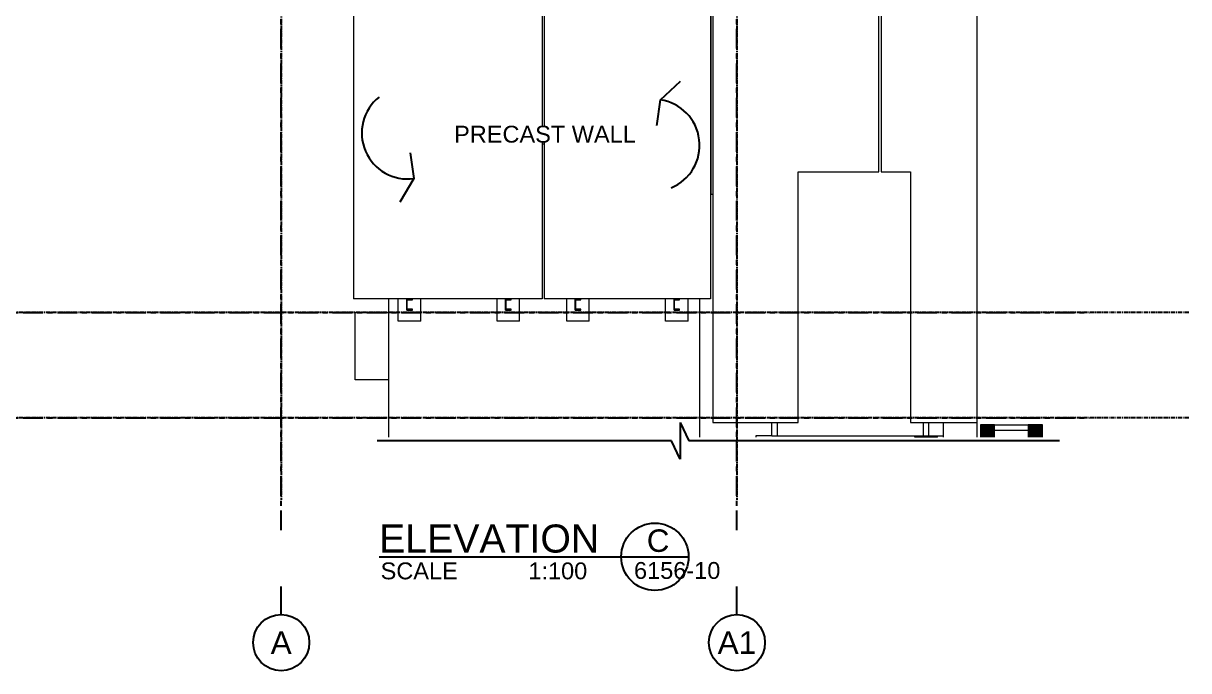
# Model space of a CAD drawing. Header units: millimetres. Extents: x -187664 to 435448, y -313239 to 299894.
# Drawn here: x 381488 to 391865, y 166763 to 172526 of the extents above; entities that cross this region are included whole.
import ezdxf
from ezdxf.enums import TextEntityAlignment as Align

# ---------------------------------------------------------------- set-up
doc = ezdxf.new("R2010")
doc.units = ezdxf.units.MM
for name, pattern in [('CENTER', [2, 1.25, -0.25, 0.25, -0.25]), ('TA_GL_000.70000', [1.925, 0.7, -0.175, 0.175, -0.175, 0.7]), ('XKITLINE00', [0])]:
    doc.linetypes.add(name, pattern=pattern)
for name, color, linetype in [('000 - 0_SYM_DWG_GRID-BUBBLE_MAIN_COLOR_6', 7, 'Continuous'), ('000 - 0_SYM_DWG_GRIDLINE_MAIN_COLOR_251', 7, 'Continuous'), ('000 - 0_SYM_DWG_SLOPE-SYM_TEXT_COLOR_3', 7, 'Continuous'), ('000 - EXISTING_BUILDING_MAIN_COLOR_1', 7, 'Continuous'), ('000 - EXISTING_DIM_MAIN_COLOR_251', 7, 'Continuous'), ('000 - GRID', 7, 'CENTER')]:
    doc.layers.add(name, color=color, linetype=linetype)
doc.layers.add('Part', color=7, linetype='Continuous', lineweight=0)
doc.layers.add('Z-230_A_LEVEL', color=7, linetype='Continuous', lineweight=9)
doc.styles.add('ARIAL', font='arial.ttf')
doc.styles.add('Arial_2', font='arial.ttf', dxfattribs={"height": 300})
doc.styles.add('RomanS', font='arial.ttf', dxfattribs={"width": 0.8})
doc.styles.add('TA', font='', dxfattribs={"height": 4.5})
doc.styles.get('TA').set_extended_font_data('Cordia New')

# ---------------------------------------------------------------- blocks, each defined once
blk = doc.blocks.new('*A5554')
at = {"layer": 'Part'}
for points in [[(682.1, -63.144), (682.1, -64.041), (681.1, -64.041), (681.1, -63.144)], [(685.5, -63.144), (685.5, -64.041), (684.5, -64.041), (684.5, -63.144)]]:
    blk.add_hatch(color=7, dxfattribs=at).paths.add_polyline_path(points, flags=17)
blk = doc.blocks.new('*A200199')
at = {"layer": 'Part', "color": 7, "linetype": 'XKITLINE00', "lineweight": 0}
for p, q in [((681.740268, -63.14437), (681.740268, -63.14437)), ((681.740268, -63.14437), (681.740268, -63.14437)), ((681.740268, -63.364386), (681.796268, -63.308386)), ((681.7803, -63.54437), (681.796268, -63.528402)), ((684.804268, -63.364386), (684.860268, -63.308386)), ((684.8443, -63.54437), (684.860268, -63.528402))]:
    blk.add_line(p, q, dxfattribs=at)
blk = doc.blocks.new('*A19331873')
at = {"layer": 'Part', "color": 7, "linetype": 'XKITLINE00', "lineweight": 0}
for p, q in [((678.463561, -64.041148), (678.463561, -62.98437)), ((680.863561, -64.041148), (680.863561, -62.98437))]:
    blk.add_line(p, q, dxfattribs=at)
blk = doc.blocks.new('*A19351875')
at = {"layer": '000 - EXISTING_BUILDING_MAIN_COLOR_1', "color": 7, "linetype": 'XKITLINE00', "lineweight": 0}
for p, q in [((649.863606, -41.94437), (650.023606, -41.94437)), ((661.863606, -41.94437), (661.903604, -41.94437)), ((649.863606, -43.14437), (650.023606, -43.14437)), ((661.863606, -43.14437), (661.903604, -43.14437))]:
    blk.add_line(p, q, dxfattribs=at)
blk = doc.blocks.new('*A19361876')
at = {"layer": 'Part', "color": 7, "linetype": 'XKITLINE00', "lineweight": 0}
blk.add_line((638.943535, -45.14437), (638.943621, -45.14437), dxfattribs=at)
blk = doc.blocks.new('*A19411881')
at = {"layer": 'Part', "color": 7, "linetype": 'XKITLINE00', "lineweight": 0}
for p, q in [((661.903604, -46.74437), (661.903604, 67.65563)), ((662.023606, -46.74437), (661.903604, -46.74437))]:
    blk.add_line(p, q, dxfattribs=at)
blk = doc.blocks.new('*A19421882')
at = {"layer": 'Part', "color": 7, "linetype": 'XKITLINE00', "lineweight": 0}
for p, q in [((638.943535, -64.041148), (638.943535, -54.18437)), ((661.103608, -64.041148), (661.103608, -54.18437))]:
    blk.add_line(p, q, dxfattribs=at)
blk = doc.blocks.new('*A19431883')
at = {"layer": 'Part', "color": 7, "linetype": 'XKITLINE00', "lineweight": 0}
for p, q in [((673.863606, -30.26437), (662.023606, -30.26437)), ((662.023606, -30.26437), (662.023606, -62.98437)), ((673.863606, -45.14437), (673.863606, -30.26437)), ((668.103549, -62.98437), (668.103549, -45.14437)), ((668.103549, -45.14437), (673.863606, -45.14437)), ((662.023606, -62.98437), (668.103549, -62.98437))]:
    blk.add_line(p, q, dxfattribs=at)
blk = doc.blocks.new('*A19441884')
at = {"layer": 'Part', "color": 7, "linetype": 'XKITLINE00', "lineweight": 0}
for p, q in [((674.023606, -30.26437), (674.023606, -45.14437)), ((674.023606, -30.26437), (680.863606, -30.26437)), ((680.863606, -62.98437), (680.863606, -30.26437)), ((674.023606, -45.14437), (676.103549, -45.14437)), ((676.103549, -45.14437), (676.103549, -62.98437)), ((676.103549, -62.98437), (680.863606, -62.98437))]:
    blk.add_line(p, q, dxfattribs=at)
blk = doc.blocks.new('*A19451885')
at = {"layer": 'Part', "color": 7, "linetype": 'XKITLINE00', "lineweight": 0}
for p, q in [((649.863606, -30.26437), (636.423606, -30.26437)), ((636.423606, -30.26437), (636.423606, -54.18437)), ((649.863606, -30.26437), (649.863606, -54.18437)), ((649.863606, -54.18437), (636.423606, -54.18437))]:
    blk.add_line(p, q, dxfattribs=at)
blk = doc.blocks.new('*A19461886')
at = {"layer": 'Part', "color": 7, "linetype": 'XKITLINE00', "lineweight": 0}
for p, q in [((661.863606, -30.26437), (650.023606, -30.26437)), ((650.023606, -30.26437), (650.023606, -54.18437)), ((661.863606, -30.26437), (661.863606, -54.18437)), ((661.863606, -54.18437), (650.023606, -54.18437))]:
    blk.add_line(p, q, dxfattribs=at)
blk = doc.blocks.new('*A19851924')
at = {"layer": 'Part', "color": 7, "linetype": 'XKITLINE00', "lineweight": 0}
for p, q in [((636.550356, -55.14437), (638.943535, -55.14437)), ((636.551065, -59.94437), (636.551065, -55.14437)), ((638.943535, -59.94437), (636.550356, -59.94437))]:
    blk.add_line(p, q, dxfattribs=at)
blk = doc.blocks.new('*A20111948')
at = {"layer": 'Part', "color": 7, "linetype": 'XKITLINE00', "lineweight": 0}
for p, q in [((640.223606, -54.98437), (640.223606, -54.18437)), ((640.263606, -54.92437), (640.263606, -54.24437)), ((640.263606, -54.24437), (640.623606, -54.24437)), ((640.623606, -54.24437), (640.623606, -54.18437)), ((640.223606, -54.98437), (640.623606, -54.98437)), ((640.623606, -54.92437), (640.263606, -54.92437)), ((640.623606, -54.98437), (640.623606, -54.92437))]:
    blk.add_line(p, q, dxfattribs=at)
blk = doc.blocks.new('*A20121949')
at = {"layer": 'Part', "color": 7, "linetype": 'XKITLINE00', "lineweight": 0}
for p, q in [((647.263606, -54.98437), (647.263606, -54.18437)), ((647.303606, -54.92437), (647.303606, -54.24437)), ((647.303606, -54.24437), (647.663606, -54.24437)), ((647.663606, -54.24437), (647.663606, -54.18437)), ((647.263606, -54.98437), (647.663606, -54.98437)), ((647.663606, -54.92437), (647.303606, -54.92437)), ((647.663606, -54.98437), (647.663606, -54.92437))]:
    blk.add_line(p, q, dxfattribs=at)
blk = doc.blocks.new('*A20131950')
at = {"layer": 'Part', "color": 7, "linetype": 'XKITLINE00', "lineweight": 0}
for p, q in [((639.623606, -55.78437), (639.623606, -54.18437)), ((641.223606, -55.78437), (641.223606, -54.18437)), ((641.223606, -55.78437), (639.623606, -55.78437))]:
    blk.add_line(p, q, dxfattribs=at)
blk = doc.blocks.new('*A20141951')
at = {"layer": 'Part', "color": 7, "linetype": 'XKITLINE00', "lineweight": 0}
for p, q in [((646.663606, -55.78437), (646.663606, -54.18437)), ((648.263606, -55.78437), (648.263606, -54.18437)), ((648.263606, -55.78437), (646.663606, -55.78437))]:
    blk.add_line(p, q, dxfattribs=at)
blk = doc.blocks.new('*A20501981')
at = {"layer": 'Part', "color": 7, "linetype": 'XKITLINE00', "lineweight": 0}
for p, q in [((682.100223, -63.14437), (681.100216, -63.14437)), ((681.100216, -63.14437), (681.100216, -64.041148)), ((682.100217, -64.041148), (682.100218, -63.14437)), ((685.50022, -63.14437), (684.500216, -63.14437)), ((684.500216, -63.14437), (684.500216, -64.041148)), ((685.500216, -64.041148), (685.500216, -63.14437))]:
    blk.add_line(p, q, dxfattribs=at)
blk = doc.blocks.new('*A20511982')
at = {"layer": 'Part', "color": 7, "linetype": 'XKITLINE00', "lineweight": 0}
for p, q in [((666.223606, -63.94437), (665.102619, -63.94437)), ((665.103561, -64.041148), (665.103561, -63.94437)), ((666.623606, -63.94437), (677.023606, -63.94437)), ((677.423606, -63.94437), (678.463646, -63.94437)), ((678.463646, -64.041148), (678.463646, -63.94437))]:
    blk.add_line(p, q, dxfattribs=at)
blk = doc.blocks.new('*A20521983')
at = {"layer": 'Part', "color": 7, "linetype": 'XKITLINE00', "lineweight": 0}
for p, q in [((666.223606, -63.94437), (666.223606, -62.98437)), ((666.623606, -63.94437), (666.623606, -62.98437)), ((666.223606, -63.94437), (666.623606, -63.94437))]:
    blk.add_line(p, q, dxfattribs=at)
blk = doc.blocks.new('*A20531984')
at = {"layer": 'Part', "color": 7, "linetype": 'XKITLINE00', "lineweight": 0}
for p, q in [((681.796268, -63.14437), (681.740268, -63.14437)), ((681.740268, -63.14437), (681.740268, -63.54437)), ((681.740268, -63.54437), (681.796268, -63.54437)), ((681.796268, -63.54437), (681.796268, -63.14437)), ((682.100218, -63.14437), (684.500216, -63.14437)), ((682.100218, -63.54437), (684.500216, -63.54437)), ((684.804268, -63.54437), (684.804268, -63.14437)), ((684.804268, -63.14437), (684.860268, -63.14437)), ((684.804268, -63.54437), (684.860268, -63.54437)), ((684.860268, -63.54437), (684.860268, -63.14437))]:
    blk.add_line(p, q, dxfattribs=at)
blk = doc.blocks.new('*A20541985')
at = {"layer": 'Part', "color": 7, "linetype": 'XKITLINE00', "lineweight": 0}
for p, q in [((677.023606, -63.94437), (677.023606, -62.98437)), ((677.423606, -63.94437), (677.423606, -62.98437)), ((677.023606, -63.94437), (677.423606, -63.94437))]:
    blk.add_line(p, q, dxfattribs=at)
blk = doc.blocks.new('*A20551986')
at = {"layer": 'Part', "color": 7, "linetype": 'XKITLINE00', "lineweight": 0}
for p, q in [((676.423606, -64.02437), (676.423606, -63.94437)), ((676.423606, -63.94437), (677.023606, -63.94437)), ((678.023606, -64.02437), (676.423606, -64.02437)), ((677.423606, -63.94437), (678.023606, -63.94437)), ((678.023606, -64.02437), (678.023606, -63.94437))]:
    blk.add_line(p, q, dxfattribs=at)
blk = doc.blocks.new('*A20561987')
at = {"layer": 'Part', "color": 7, "linetype": 'XKITLINE00', "lineweight": 0}
for p, q in [((651.623606, -55.78437), (651.623606, -54.18437)), ((653.223606, -55.78437), (653.223606, -54.18437)), ((653.223606, -55.78437), (651.623606, -55.78437))]:
    blk.add_line(p, q, dxfattribs=at)
blk = doc.blocks.new('*A20571988')
at = {"layer": 'Part', "color": 7, "linetype": 'XKITLINE00', "lineweight": 0}
for p, q in [((652.223606, -54.98437), (652.223606, -54.18437)), ((652.263606, -54.92437), (652.263606, -54.24437)), ((652.263606, -54.24437), (652.623606, -54.24437)), ((652.623606, -54.24437), (652.623606, -54.18437)), ((652.223606, -54.98437), (652.623606, -54.98437)), ((652.623606, -54.92437), (652.263606, -54.92437)), ((652.623606, -54.98437), (652.623606, -54.92437))]:
    blk.add_line(p, q, dxfattribs=at)
blk = doc.blocks.new('*A20581989')
at = {"layer": 'Part', "color": 7, "linetype": 'XKITLINE00', "lineweight": 0}
for p, q in [((658.663606, -55.78437), (658.663606, -54.18437)), ((660.263606, -55.78437), (660.263606, -54.18437)), ((660.263606, -55.78437), (658.663606, -55.78437))]:
    blk.add_line(p, q, dxfattribs=at)
blk = doc.blocks.new('*A20591990')
at = {"layer": 'Part', "color": 7, "linetype": 'XKITLINE00', "lineweight": 0}
for p, q in [((659.263606, -54.98437), (659.263606, -54.18437)), ((659.303606, -54.92437), (659.303606, -54.24437)), ((659.303606, -54.24437), (659.663606, -54.24437)), ((659.663606, -54.24437), (659.663606, -54.18437)), ((659.263606, -54.98437), (659.663606, -54.98437)), ((659.663606, -54.92437), (659.303606, -54.92437)), ((659.663606, -54.98437), (659.663606, -54.92437))]:
    blk.add_line(p, q, dxfattribs=at)
blk = doc.blocks.new('W-1-PP19-ST-ENT1-1_20260611-151415_ELEVATION_4_ST')
at = {"color": 7}
for points in [[(3344.7, 104111.4), (3376.3, 104341.5), (3555.2, 104507.5)], [(1148.8, 103870.6), (1182.6, 103640.7), (1056.9, 103431.5)]]:
    blk.add_lwpolyline(points, dxfattribs=at)
for centre, start, end in [((1127, 104046.2), 128.46703, 277.79619), ((3316.7, 103936.6), 292.30652, 81.63568)]:
    blk.add_arc(centre, 409.3, start, end, dxfattribs=at)
at = {"layer": '000 - EXISTING_DIM_MAIN_COLOR_251', "color": 7, "linetype": 'CENTER', "ltscale": 30}
for p, q in [((0, 119220), (0, 100781.9)), ((4058, 119220), (4058, 100781.9)), ((8080.8, 102450), (-6745.8, 102450)), ((8080.8, 101510), (-6745.8, 101510))]:
    blk.add_line(p, q, dxfattribs=at)
at = {"layer": '000 - EXISTING_DIM_MAIN_COLOR_251', "color": 7}
for p, q in [((3553.1, 101468.6), (3553.1, 101144.2)), ((3553.1, 101468.6), (3630.7, 101306.4)), ((3475.5, 101306.4), (854.5, 101306.4)), ((3553.1, 101144.2), (3475.5, 101306.4)), ((6930.2, 101306.4), (3630.7, 101306.4)), ((872.1, 100274.3), (3627.6, 100274.3))]:
    blk.add_line(p, q, dxfattribs=at)
blk.add_circle((3327.6, 100274.3), 300, dxfattribs=at)
at = {"color": 7, "lineweight": 0, "xscale": 125, "yscale": 125, "zscale": 125}
for name in ['*A19411881', '*A19331873', '*A19451885', '*A19461886', '*A19431883', '*A19441884', '*A19351875', '*A19361876', '*A19421882', '*A20131950', '*A20111948', '*A20141951', '*A20121949', '*A20561987', '*A20571988', '*A20581989', '*A20591990', '*A19851924', '*A20521983', '*A20541985', '*A5554', '*A20501981', '*A200199', '*A20531984', '*A20511982', '*A20551986']:
    blk.add_blockref(name, (-78909.9, 109343), dxfattribs=at)
at = {"layer": '000 - EXISTING_DIM_MAIN_COLOR_251', "color": 7, "style": 'RomanS'}
for s, height, p in [('ELEVATION', 250, (872.1, 100311.4)), ('C', 200, (3255.5, 100317.6)), ('SCALE', 150, (885.4, 100073.4)), ('1:100', 150, (2201.1, 100073.4)), ('6156-10', 150, (3141.7, 100077.2))]:
    blk.add_text(s, height=height, dxfattribs=at).set_placement(p)
for tag, p in [('A', (0, 119772.4)), ('A1', (4058, 119772.4))]:
    blk.add_attdef(tag, text='', height=250, dxfattribs=at).set_placement(p, align=Align.MIDDLE_CENTER)
at = {"layer": 'Z-230_A_LEVEL', "color": 7, "insert": (1539.7, 104110.9), "char_height": 150, "width": 1817.264, "attachment_point": 1, "style": 'Arial_2', "bg_fill": 3, "box_fill_scale": 1, "bg_fill_color": 256, "bg_fill_transparency": 0}
blk.add_mtext('PRECAST WALL', dxfattribs=at)
blk = doc.blocks.new('*U4936')
at = {"layer": '000 - 0_SYM_DWG_GRID-BUBBLE_MAIN_COLOR_6', "color": 7}
blk.add_line((35, 0), (30, 0), dxfattribs=at)
blk.add_circle((40, 0), 5, dxfattribs=at)
at = {"layer": '000 - 0_SYM_DWG_GRIDLINE_MAIN_COLOR_251', "color": 7, "linetype": 'ByBlock', "ltscale": 5}
blk.add_line((20, 0), (-355.74, 0), dxfattribs=at)
at = {"layer": '000 - 0_SYM_DWG_GRIDLINE_MAIN_COLOR_251', "color": 7}
blk.add_point((0, 0), dxfattribs=at)
at = {"color": 7, "style": 'TA', "flags": 1}
blk.add_attdef('LOCATION', (6, -6), '', height=4.5, rotation=270, dxfattribs=at)
at = {"layer": '000 - 0_SYM_DWG_SLOPE-SYM_TEXT_COLOR_3', "color": 7, "style": 'ARIAL'}
blk.add_attdef('GRID-HEAD', text='', height=4, rotation=90, dxfattribs=at).set_placement((40, 0), align=Align.MIDDLE_CENTER)
blk = doc.blocks.new('*U4942')
at = {"layer": '000 - 0_SYM_DWG_GRIDLINE_MAIN_COLOR_251', "color": 7, "linetype": 'ByBlock', "ltscale": 5}
blk.add_line((20, 0), (-200.56, 0), dxfattribs=at)
at = {"layer": '000 - 0_SYM_DWG_GRIDLINE_MAIN_COLOR_251', "color": 7}
blk.add_point((-180.56, 0), dxfattribs=at)
at = {"color": 7, "style": 'TA', "flags": 1}
blk.add_attdef('LOCATION', (6, -6), '', height=4.5, rotation=270, dxfattribs=at)
blk = doc.blocks.new('W-1-PP19-ST-ENT1-1_20260611-151514_ELEVATION_4_DIMS')
at = {"layer": '000 - GRID', "color": 7, "linetype": 'TA_GL_000.70000', "xscale": 50.00000000000004, "yscale": 50.00000000000004, "zscale": 50.00000000000004, "rotation": 270}
for p, values in [((0, 101510), {'GRID-HEAD': 'A'}), ((4058, 101510), {'GRID-HEAD': 'A1'})]:
    blk.add_blockref('*U4936', p, dxfattribs=at).add_auto_attribs(values)
at = {"layer": '000 - GRID', "color": 7, "linetype": 'TA_GL_000.70000', "xscale": 50.00000000000004, "yscale": 50.00000000000004, "zscale": 50.00000000000004, "rotation": 180}
for p in [(-2830, 102450), (-2830, 101510)]:
    blk.add_blockref('*U4942', p, dxfattribs=at)

msp = doc.modelspace()

# ---------------------------------------------------------------- block references
at = {"color": 7}
msp.add_blockref('W-1-PP19-ST-ENT1-1_20260611-151415_ELEVATION_4_ST', (383783.906, 67502.983), dxfattribs=at)

# ---------------------------------------------------------------- next in the draw order: block references
msp.add_blockref('W-1-PP19-ST-ENT1-1_20260611-151514_ELEVATION_4_DIMS', (383783.906, 67502.983), dxfattribs=at)

doc.saveas('drawing.dxf')
